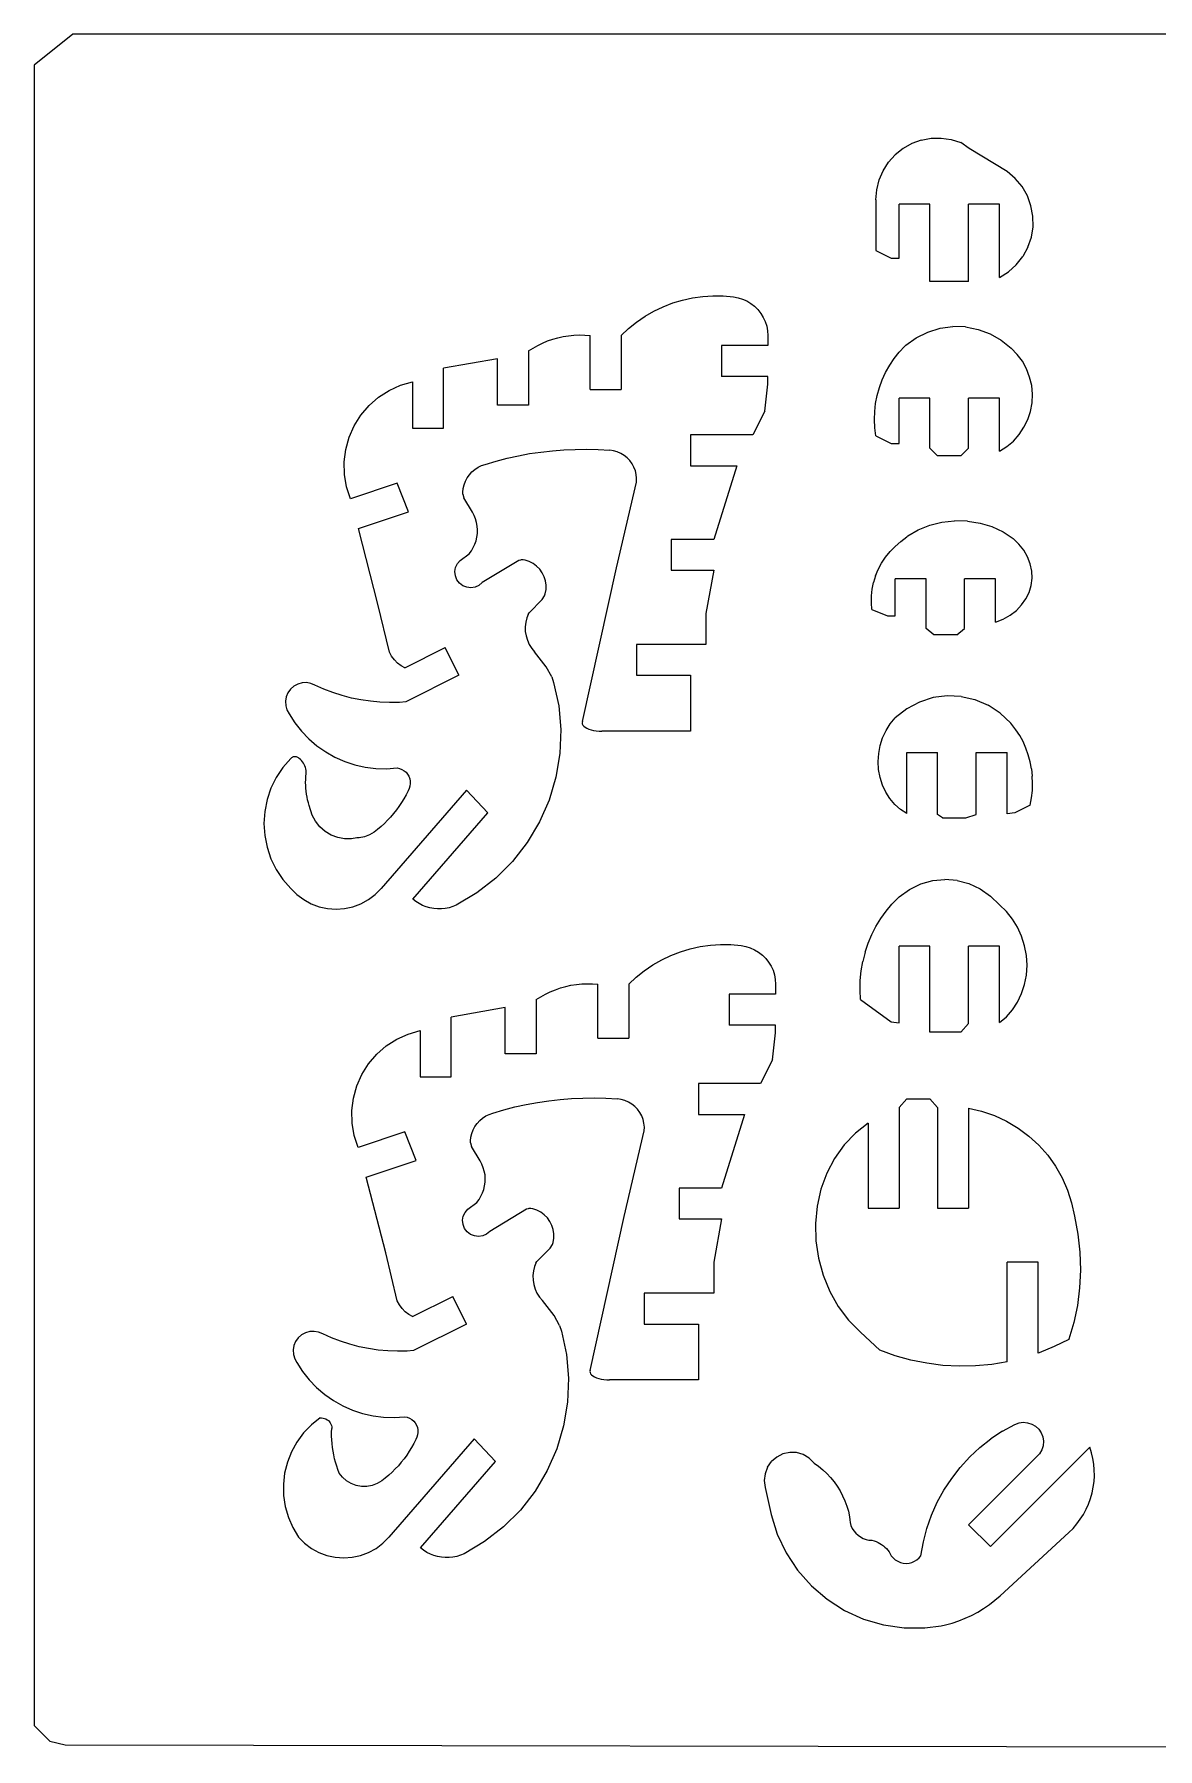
# Model space of a CAD drawing. Extents: x -304 to 304, y -467 to 467.
# Drawn here: x 13.1 to 158.6, y 5.9 to 227.9 of the extents above; entities that cross this region are included whole.
import ezdxf

# ---------------------------------------------------------------- set-up
doc = ezdxf.new("R2010")
doc.units = 0
doc.header["$MEASUREMENT"] = 0
doc.layers.get('0').update_dxf_attribs({"linetype": 'CONTINUOUS'})

msp = doc.modelspace()

# ---------------------------------------------------------------- linework, layer by layer
for p, q in [((18.12, 227.87), (13.12, 223.87)), ((300.12, 227.87), (18.12, 227.87)), ((13.12, 223.87), (13.12, 8.87)), ((126.79, 213.73), (125.65, 213.09)), ((128.01, 214.17), (126.79, 213.73)), ((128.01, 214.17), (129.29, 214.41)), ((129.29, 214.41), (130.59, 214.44)), ((130.59, 214.44), (131.88, 214.26)), ((131.88, 214.26), (133.12, 213.87)), ((134.22, 213.07), (133.12, 213.87)), ((123.06, 210.21), (123.76, 211.31)), ((123.76, 211.31), (124.64, 212.27)), ((125.65, 213.09), (124.64, 212.27)), ((139.12, 210.09), (134.22, 213.07)), ((122.23, 207.75), (122.55, 209.02)), ((122.55, 209.02), (123.06, 210.21)), ((123.01, 210.08), (122.92, 209.97)), ((140.17, 209.2), (139.12, 210.09)), ((141.05, 208.15), (140.17, 209.2)), ((122.12, 206.45), (122.23, 207.75)), ((141.74, 206.96), (141.05, 208.15)), ((142.21, 205.67), (141.74, 206.96)), ((122.12, 206.45), (122.12, 199.87)), ((129.12, 205.87), (125.12, 205.87)), ((125.12, 198.87), (125.12, 205.87)), ((129.12, 195.87), (129.12, 205.87)), ((134.12, 195.87), (134.12, 205.87)), ((138.12, 205.87), (134.12, 205.87)), ((138.12, 196.38), (138.12, 205.87)), ((142.46, 204.32), (142.21, 205.67)), ((142.48, 202.95), (142.46, 204.32)), ((142.26, 201.6), (142.48, 202.95)), ((122.12, 199.87), (124.12, 198.87)), ((141.82, 200.3), (141.16, 199.09)), ((141.82, 200.3), (142.26, 201.6)), ((124.12, 198.87), (125.12, 198.87)), ((139.29, 197.1), (140.31, 198.02)), ((140.31, 198.02), (141.16, 199.09)), ((134.12, 195.87), (129.12, 195.87)), ((138.12, 196.38), (139.29, 197.1)), ((95.81, 193.08), (97.08, 193.46)), ((97.08, 193.46), (98.38, 193.75)), ((98.38, 193.75), (99.7, 193.93)), ((99.7, 193.93), (101.02, 194.01)), ((101.02, 194.01), (102.35, 194)), ((102.35, 194), (103.67, 193.87)), ((103.67, 193.87), (104.27, 193.77)), ((104.27, 193.77), (104.86, 193.59)), ((104.86, 193.59), (105.41, 193.34)), ((105.41, 193.34), (105.94, 193.03)), ((91.13, 190.61), (92.23, 191.36)), ((92.23, 191.36), (93.38, 192.03)), ((93.38, 192.03), (94.57, 192.6)), ((94.57, 192.6), (95.81, 193.08)), ((105.94, 193.03), (106.42, 192.65)), ((106.42, 192.65), (106.85, 192.22)), ((106.85, 192.22), (107.23, 191.74)), ((107.23, 191.74), (107.54, 191.22)), ((107.54, 191.22), (107.8, 190.67)), ((80.95, 188.58), (81.63, 188.73)), ((81.63, 188.73), (82.33, 188.84)), ((82.33, 188.84), (83.02, 188.91)), ((83.02, 188.91), (83.72, 188.94)), ((83.72, 188.94), (84.43, 188.93)), ((84.43, 188.93), (85.13, 188.87)), ((85.13, 181.87), (85.13, 188.87)), ((89.13, 188.87), (90.09, 189.78)), ((89.13, 188.87), (89.13, 181.87)), ((90.09, 189.78), (91.13, 190.61)), ((107.8, 190.67), (107.98, 190.08)), ((107.98, 190.08), (108.09, 189.48)), ((108.09, 189.48), (108.12, 188.87)), ((108.12, 188.87), (108.12, 187.56)), ((127.36, 188.57), (128.84, 189.31)), ((128.84, 189.31), (130.43, 189.8)), ((130.43, 189.8), (132.07, 190.02)), ((133.73, 189.98), (132.07, 190.02)), ((133.73, 189.98), (135.36, 189.66)), ((135.36, 189.66), (136.91, 189.09)), ((136.91, 189.09), (138.35, 188.27)), ((77.13, 186.87), (77.72, 187.25)), ((77.13, 186.87), (77.13, 179.87)), ((77.72, 187.25), (78.33, 187.59)), ((78.33, 187.59), (78.96, 187.9)), ((78.96, 187.9), (79.61, 188.16)), ((79.61, 188.16), (80.27, 188.39)), ((80.27, 188.39), (80.95, 188.58)), ((108.12, 187.56), (102.12, 187.56)), ((102.12, 187.56), (102.12, 183.56)), ((124.5, 185.88), (125.16, 186.71)), ((125.16, 186.71), (125.88, 187.48)), ((125.88, 187.48), (126.01, 187.6)), ((126.01, 187.6), (127.36, 188.57)), ((138.35, 188.27), (139.64, 187.23)), ((140.43, 186.43), (139.64, 187.23)), ((73.12, 185.87), (66.12, 184.62)), ((66.12, 176.87), (66.12, 184.62)), ((73.12, 179.87), (73.12, 185.87)), ((123.39, 184.09), (123.91, 185.01)), ((123.91, 185.01), (124.5, 185.88)), ((141.1, 185.53), (140.43, 186.43)), ((141.64, 184.54), (141.1, 185.53)), ((142.04, 183.49), (141.64, 184.54)), ((59.08, 181.75), (60.56, 182.42)), ((60.56, 182.42), (62.12, 182.87)), ((62.12, 182.87), (62.12, 176.87)), ((108.12, 183.56), (102.12, 183.56)), ((107.72, 179.07), (108.12, 182.56)), ((108.12, 182.56), (108.12, 183.56)), ((122.29, 181.12), (122.58, 182.14)), ((122.58, 182.14), (122.94, 183.13)), ((122.94, 183.13), (123.39, 184.09)), ((142.3, 182.4), (142.04, 183.49)), ((142.4, 181.28), (142.3, 182.4)), ((56.49, 179.8), (57.71, 180.87)), ((57.71, 180.87), (59.08, 181.75)), ((77.13, 179.87), (73.12, 179.87)), ((85.13, 181.87), (89.13, 181.87)), ((121.97, 179.03), (122.09, 180.08)), ((122.09, 180.08), (122.29, 181.12)), ((129.12, 180.76), (125.12, 180.76)), ((125.12, 174.87), (125.12, 180.76)), ((129.12, 174.3), (129.12, 180.76)), ((138.12, 180.76), (134.12, 180.76)), ((134.12, 174.3), (134.12, 180.76)), ((138.12, 173.88), (138.12, 180.76)), ((142.15, 179.05), (142.35, 180.16)), ((142.35, 180.16), (142.4, 181.28)), ((54.56, 177.19), (55.43, 178.56)), ((55.43, 178.56), (56.49, 179.8)), ((107.72, 179.07), (106.19, 176.01)), ((121.94, 177.98), (121.97, 179.03)), ((121.99, 176.92), (121.94, 177.98)), ((141.3, 176.98), (141.8, 177.99)), ((141.8, 177.99), (142.15, 179.05)), ((53.47, 174.13), (53.9, 175.7)), ((53.9, 175.7), (54.56, 177.19)), ((62.12, 176.87), (66.12, 176.87)), ((98.13, 176.01), (98.13, 172.01)), ((106.19, 176.01), (98.13, 176.01)), ((122.12, 175.87), (121.99, 176.92)), ((122.12, 175.87), (124.12, 174.87)), ((139.93, 175.21), (140.68, 176.04)), ((140.68, 176.04), (141.3, 176.98)), ((53.26, 172.52), (53.47, 174.13)), ((74.37, 172.97), (75.82, 173.3)), ((75.82, 173.3), (77.28, 173.57)), ((77.28, 173.57), (78.75, 173.78)), ((78.75, 173.78), (80.23, 173.95)), ((80.23, 173.95), (81.71, 174.07)), ((81.71, 174.07), (83.19, 174.13)), ((83.19, 174.13), (84.68, 174.15)), ((84.68, 174.15), (86.16, 174.11)), ((86.16, 174.11), (87.65, 174.02)), ((88.14, 173.94), (87.65, 174.02)), ((88.62, 173.81), (88.14, 173.94)), ((89.08, 173.61), (88.62, 173.81)), ((89.51, 173.35), (89.08, 173.61)), ((89.91, 173.04), (89.51, 173.35)), ((124.12, 174.87), (125.12, 174.87)), ((130.12, 173.3), (129.12, 174.3)), ((133.12, 173.3), (130.12, 173.3)), ((133.12, 173.3), (134.12, 174.3)), ((138.12, 173.88), (139.07, 174.48)), ((139.07, 174.48), (139.93, 175.21)), ((53.29, 170.89), (53.26, 172.52)), ((69.48, 170.85), (69.81, 171.21)), ((69.81, 171.21), (70.18, 171.53)), ((70.18, 171.53), (70.6, 171.81)), ((70.6, 171.81), (71.04, 172.02)), ((71.04, 172.02), (71.5, 172.18)), ((71.5, 172.18), (72.93, 172.6)), ((72.93, 172.6), (74.37, 172.97)), ((89.91, 173.04), (90.25, 172.68)), ((90.55, 172.27), (90.25, 172.68)), ((90.79, 171.83), (90.55, 172.27)), ((90.97, 171.36), (90.79, 171.83)), ((91.09, 170.88), (90.97, 171.36)), ((98.13, 172.01), (104.12, 172.01)), ((104.12, 172.01), (101.12, 162.47)), ((53.56, 169.28), (53.29, 170.89)), ((54.06, 167.74), (53.56, 169.28)), ((60.12, 169.76), (54.06, 167.74)), ((61.6, 166.03), (60.12, 169.76)), ((68.63, 168.57), (68.68, 169.06)), ((68.68, 169.06), (68.8, 169.54)), ((68.8, 169.54), (68.97, 170.01)), ((68.97, 170.01), (69.2, 170.44)), ((69.2, 170.44), (69.48, 170.85)), ((88.51, 158.8), (91.13, 169.87)), ((91.14, 170.38), (91.09, 170.88)), ((91.13, 169.87), (91.14, 170.38)), ((68.64, 168.33), (68.63, 168.57)), ((68.64, 168.33), (68.77, 167.87)), ((69.88, 165.98), (68.77, 167.87)), ((55.12, 163.87), (61.6, 166.03)), ((70.11, 165.56), (69.88, 165.98)), ((70.28, 165.11), (70.11, 165.56)), ((70.41, 164.65), (70.28, 165.11)), ((70.5, 164.18), (70.41, 164.65)), ((127.61, 163.7), (129.09, 164.3)), ((129.09, 164.3), (130.68, 164.69)), ((130.68, 164.69), (132.32, 164.88)), ((133.98, 164.84), (132.32, 164.88)), ((133.98, 164.84), (135.61, 164.58)), ((135.61, 164.58), (137.16, 164.12)), ((57.64, 154.08), (55.12, 163.87)), ((70.18, 161.84), (70.34, 162.29)), ((70.34, 162.29), (70.45, 162.75)), ((70.45, 162.75), (70.52, 163.23)), ((70.53, 163.71), (70.5, 164.18)), ((70.52, 163.23), (70.53, 163.71)), ((95.63, 162.47), (95.63, 158.47)), ((101.12, 162.47), (95.63, 162.47)), ((124.62, 161.57), (125.35, 162.21)), ((125.35, 162.21), (126.13, 162.81)), ((126.13, 162.81), (126.26, 162.91)), ((126.26, 162.91), (127.61, 163.7)), ((137.16, 164.12), (138.6, 163.45)), ((138.6, 163.45), (139.89, 162.6)), ((140.64, 161.86), (139.89, 162.6)), ((68.29, 159.75), (69.45, 160.62)), ((69.45, 160.62), (69.73, 161)), ((69.73, 161), (69.98, 161.41)), ((69.98, 161.41), (70.18, 161.84)), ((122.87, 159.38), (123.38, 160.15)), ((123.38, 160.15), (123.97, 160.88)), ((123.97, 160.88), (124.62, 161.57)), ((141.27, 161.06), (140.64, 161.86)), ((141.76, 160.19), (141.27, 161.06)), ((142.11, 159.29), (141.76, 160.19)), ((67.6, 158.3), (67.69, 158.84)), ((67.66, 157.75), (67.6, 158.3)), ((67.85, 157.24), (67.66, 157.75)), ((67.69, 158.84), (67.93, 159.33)), ((67.93, 159.33), (68.29, 159.75)), ((75.88, 159.73), (71.12, 156.87)), ((76.08, 159.8), (75.88, 159.73)), ((76.18, 159.82), (76.08, 159.8)), ((76.45, 159.82), (76.18, 159.82)), ((76.68, 159.79), (76.45, 159.82)), ((77.22, 159.61), (76.68, 159.79)), ((77.73, 159.35), (77.22, 159.61)), ((78.18, 159.01), (77.73, 159.35)), ((78.58, 158.61), (78.18, 159.01)), ((78.91, 158.15), (78.58, 158.61)), ((79.16, 157.64), (78.91, 158.15)), ((79.33, 157.1), (79.16, 157.64)), ((84.13, 138.87), (88.51, 158.8)), ((95.63, 158.47), (101.12, 158.47)), ((101.12, 158.47), (100.12, 152.87)), ((122.09, 157.74), (121.82, 156.89)), ((122.09, 157.74), (122.44, 158.57)), ((122.44, 158.57), (122.87, 159.38)), ((142.31, 158.36), (142.11, 159.29)), ((142.35, 157.43), (142.31, 158.36)), ((68.18, 156.8), (67.85, 157.24)), ((68.62, 156.47), (68.18, 156.8)), ((69.13, 156.27), (68.62, 156.47)), ((69.67, 156.21), (69.13, 156.27)), ((70.21, 156.29), (69.67, 156.21)), ((70.71, 156.52), (70.21, 156.29)), ((71.12, 156.87), (70.71, 156.52)), ((79.22, 155.15), (79.31, 155.41)), ((79.31, 155.41), (79.41, 155.97)), ((79.41, 156.54), (79.33, 157.1)), ((79.41, 155.97), (79.41, 156.54)), ((121.55, 155.14), (121.64, 156.02)), ((121.64, 156.02), (121.82, 156.89)), ((128.62, 157.38), (124.62, 157.38)), ((124.62, 152.56), (124.62, 157.38)), ((128.62, 150.93), (128.62, 157.38)), ((137.62, 157.38), (133.62, 157.38)), ((133.62, 150.93), (133.62, 157.38)), ((137.62, 151.74), (137.62, 157.38)), ((141.56, 154.77), (141.97, 155.61)), ((141.97, 155.61), (142.24, 156.5)), ((142.24, 156.5), (142.35, 157.43)), ((59.12, 147.87), (57.64, 154.08)), ((77.23, 152.98), (78.92, 154.67)), ((78.92, 154.67), (79.22, 155.15)), ((121.54, 154.25), (121.55, 155.14)), ((121.62, 153.37), (121.54, 154.25)), ((121.62, 153.37), (123.62, 152.56)), ((139.52, 152.66), (140.32, 153.28)), ((140.32, 153.28), (141, 153.99)), ((141, 153.99), (141.56, 154.77)), ((76.77, 151.74), (76.7, 151.15)), ((76.7, 151.15), (76.72, 150.56)), ((76.91, 152.32), (76.77, 151.74)), ((77.07, 152.73), (76.91, 152.32)), ((77.07, 152.73), (77.23, 152.98)), ((100.12, 152.87), (100.12, 148.87)), ((123.62, 152.56), (124.62, 152.56)), ((137.62, 151.74), (138.61, 152.15)), ((138.61, 152.15), (139.52, 152.66)), ((76.72, 150.56), (76.81, 149.97)), ((76.81, 149.97), (76.99, 149.4)), ((76.99, 149.4), (77.23, 148.86)), ((77.23, 148.86), (77.55, 148.36)), ((91.13, 148.87), (91.13, 144.87)), ((100.12, 148.87), (91.13, 148.87)), ((129.62, 150.12), (128.62, 150.93)), ((132.62, 150.12), (129.62, 150.12)), ((132.62, 150.12), (133.62, 150.93)), ((59.41, 147.36), (59.12, 147.87)), ((59.76, 146.89), (59.41, 147.36)), ((60.17, 146.46), (59.76, 146.89)), ((61.1, 145.83), (66.34, 148.45)), ((68.12, 144.87), (66.34, 148.45)), ((77.55, 148.36), (77.93, 147.9)), ((79.44, 145.96), (77.93, 147.9)), ((60.64, 146.1), (60.17, 146.46)), ((61.1, 145.83), (60.64, 146.1)), ((68.12, 144.87), (61.25, 141.44)), ((80.14, 144.68), (79.44, 145.96)), ((80.14, 144.68), (80.39, 143.95)), ((91.13, 144.87), (98.13, 144.87)), ((98.13, 144.87), (98.13, 137.64)), ((45.97, 142.61), (45.75, 142.08)), ((46.31, 143.08), (45.97, 142.61)), ((46.74, 143.46), (46.31, 143.08)), ((47.25, 143.74), (46.74, 143.46)), ((47.8, 143.9), (47.25, 143.74)), ((48.38, 143.92), (47.8, 143.9)), ((48.94, 143.82), (48.38, 143.92)), ((49.48, 143.6), (48.94, 143.82)), ((50.62, 143.08), (49.48, 143.6)), ((51.79, 142.63), (50.62, 143.08)), ((52.98, 142.24), (51.79, 142.63)), ((54.19, 141.93), (52.98, 142.24)), ((80.39, 143.95), (81.04, 140.92)), ((131.36, 142.23), (129.55, 141.98)), ((133.18, 142.14), (131.36, 142.23)), ((133.18, 142.14), (134.96, 141.73)), ((45.75, 142.08), (45.65, 141.51)), ((45.65, 141.51), (45.69, 140.93)), ((45.69, 140.93), (45.85, 140.38)), ((45.85, 140.38), (46.12, 139.87)), ((46.12, 139.87), (46.87, 138.71)), ((55.42, 141.68), (54.19, 141.93)), ((56.65, 141.5), (55.42, 141.68)), ((57.9, 141.38), (56.65, 141.5)), ((59.15, 141.34), (57.9, 141.38)), ((60.41, 141.37), (59.15, 141.34)), ((61.25, 141.44), (60.41, 141.37)), ((81.04, 140.92), (81.31, 137.84)), ((126.14, 140.54), (124.62, 139.38)), ((127.79, 141.41), (126.14, 140.54)), ((129.55, 141.98), (127.79, 141.41)), ((134.96, 141.73), (136.65, 141.01)), ((138.21, 139.98), (136.65, 141.01)), ((139.59, 138.69), (138.21, 139.98)), ((46.87, 138.71), (47.73, 137.63)), ((81.31, 137.84), (81.19, 134.75)), ((84.13, 138.87), (84.09, 138.72)), ((84.09, 138.72), (84.1, 138.57)), ((84.1, 138.57), (84.17, 138.42)), ((84.17, 138.42), (84.29, 138.28)), ((84.29, 138.28), (84.47, 138.14)), ((84.47, 138.14), (84.68, 138.02)), ((84.68, 138.02), (84.94, 137.91)), ((84.94, 137.91), (85.24, 137.82)), ((85.24, 137.82), (85.56, 137.74)), ((85.56, 137.74), (85.91, 137.69)), ((85.91, 137.69), (86.27, 137.65)), ((86.27, 137.65), (86.64, 137.64)), ((98.13, 137.64), (86.64, 137.64)), ((123, 136.79), (123.44, 137.73)), ((123.44, 137.73), (123.98, 138.6)), ((123.98, 138.6), (124.62, 139.38)), ((139.72, 138.52), (139.59, 138.69)), ((140.26, 137.82), (139.72, 138.52)), ((140.75, 137.07), (140.26, 137.82)), ((47.73, 137.63), (48.69, 136.64)), ((48.69, 136.64), (49.74, 135.74)), ((49.74, 135.74), (50.87, 134.95)), ((122.49, 134.76), (122.68, 135.79)), ((122.68, 135.79), (123, 136.79)), ((141.18, 136.28), (140.75, 137.07)), ((141.55, 135.45), (141.18, 136.28)), ((141.86, 134.58), (141.55, 135.45)), ((46.36, 134.11), (45.33, 132.94)), ((46.36, 134.11), (46.42, 134.17)), ((46.42, 134.17), (46.48, 134.23)), ((46.48, 134.23), (46.55, 134.28)), ((46.55, 134.28), (46.63, 134.32)), ((46.63, 134.32), (46.71, 134.34)), ((46.71, 134.34), (46.8, 134.36)), ((46.8, 134.36), (46.88, 134.37)), ((46.88, 134.37), (46.97, 134.36)), ((46.97, 134.36), (47.05, 134.34)), ((47.05, 134.34), (47.13, 134.32)), ((47.13, 134.32), (47.21, 134.28)), ((47.21, 134.28), (47.28, 134.23)), ((47.45, 134.11), (47.28, 134.23)), ((47.6, 133.97), (47.45, 134.11)), ((47.74, 133.83), (47.6, 133.97)), ((47.87, 133.67), (47.74, 133.83)), ((47.98, 133.5), (47.87, 133.67)), ((48.08, 133.32), (47.98, 133.5)), ((48.16, 133.14), (48.08, 133.32)), ((50.87, 134.95), (52.07, 134.27)), ((52.07, 134.27), (53.34, 133.71)), ((53.34, 133.71), (54.65, 133.28)), ((54.65, 133.28), (56, 132.98)), ((81.19, 134.75), (80.68, 131.69)), ((122.42, 133.72), (122.49, 134.76)), ((122.48, 132.67), (122.42, 133.72)), ((126.12, 134.87), (130.12, 134.87)), ((126.12, 126.97), (126.12, 134.87)), ((130.12, 126.86), (130.12, 134.87)), ((135.12, 134.87), (139.12, 134.87)), ((135.12, 126.86), (135.12, 134.87)), ((139.12, 126.94), (139.12, 134.87)), ((142.1, 133.68), (141.86, 134.58)), ((142.28, 132.77), (142.1, 133.68)), ((44.47, 131.64), (43.78, 130.24)), ((45.33, 132.94), (44.47, 131.64)), ((48.23, 132.94), (48.16, 133.14)), ((48.28, 132.75), (48.23, 132.94)), ((48.27, 131), (48.28, 131.38)), ((48.28, 130.62), (48.27, 131)), ((48.32, 132.55), (48.28, 132.75)), ((48.28, 131.38), (48.3, 131.76)), ((48.3, 131.76), (48.33, 132.14)), ((48.33, 132.35), (48.32, 132.55)), ((48.33, 132.14), (48.33, 132.35)), ((56, 132.98), (57.37, 132.81)), ((57.37, 132.81), (58.75, 132.78)), ((58.75, 132.78), (60.12, 132.87)), ((60.12, 132.87), (60.44, 132.81)), ((60.44, 132.81), (60.74, 132.69)), ((60.74, 132.69), (61.02, 132.52)), ((61.02, 132.52), (61.27, 132.31)), ((61.27, 132.31), (61.47, 132.07)), ((61.47, 132.07), (61.64, 131.79)), ((61.64, 131.79), (61.75, 131.48)), ((61.75, 131.48), (61.81, 131.16)), ((61.81, 131.16), (61.82, 130.84)), ((80.68, 131.69), (79.81, 128.72)), ((122.67, 131.65), (122.48, 132.67)), ((122.98, 130.66), (122.67, 131.65)), ((142.28, 132.77), (142.38, 131.83)), ((142.42, 130.89), (142.38, 131.83)), ((43.28, 128.77), (42.97, 127.24)), ((43.78, 130.24), (43.28, 128.77)), ((48.3, 130.24), (48.28, 130.62)), ((48.34, 129.86), (48.3, 130.24)), ((48.39, 129.48), (48.34, 129.86)), ((48.45, 129.11), (48.39, 129.48)), ((48.53, 128.74), (48.45, 129.11)), ((69.11, 130.01), (58.06, 117.26)), ((60.99, 128.89), (60.68, 128.39)), ((61.27, 129.4), (60.99, 128.89)), ((61.53, 129.93), (61.27, 129.4)), ((61.67, 130.21), (61.53, 129.93)), ((61.77, 130.52), (61.67, 130.21)), ((61.82, 130.84), (61.77, 130.52)), ((71.87, 127.08), (69.11, 130.01)), ((123.41, 129.74), (122.98, 130.66)), ((123.95, 128.9), (123.41, 129.74)), ((124.59, 128.14), (123.95, 128.9)), ((142.12, 128.06), (142.29, 129)), ((142.29, 129), (142.39, 129.94)), ((142.39, 129.94), (142.42, 130.89)), ((42.97, 127.24), (42.87, 125.68)), ((48.62, 128.37), (48.53, 128.74)), ((48.72, 128), (48.62, 128.37)), ((49.12, 126.77), (48.72, 128)), ((49.55, 125.97), (49.12, 126.77)), ((59.66, 126.97), (59.28, 126.52)), ((60.02, 127.43), (59.66, 126.97)), ((60.36, 127.9), (60.02, 127.43)), ((60.68, 128.39), (60.36, 127.9)), ((62.15, 115.87), (71.87, 127.08)), ((79.81, 128.72), (78.56, 125.89)), ((125.32, 127.5), (124.59, 128.14)), ((126.12, 126.97), (125.32, 127.5)), ((130.77, 126.4), (130.12, 126.86)), ((133.77, 126.4), (135.12, 126.86)), ((140.12, 127.08), (139.12, 126.94)), ((142.12, 128.06), (140.12, 127.08)), ((42.87, 125.68), (42.97, 124.13)), ((50.11, 125.26), (49.55, 125.97)), ((50.8, 124.66), (50.11, 125.26)), ((51.58, 124.19), (50.8, 124.66)), ((57.13, 124.56), (56.53, 124.2)), ((57.59, 124.91), (57.13, 124.56)), ((58.04, 125.29), (57.59, 124.91)), ((58.47, 125.68), (58.04, 125.29)), ((58.88, 126.1), (58.47, 125.68)), ((59.28, 126.52), (58.88, 126.1)), ((78.56, 125.89), (76.98, 123.23)), ((130.77, 126.4), (133.77, 126.4)), ((42.97, 124.13), (43.28, 122.6)), ((43.28, 122.6), (43.78, 121.12)), ((52.43, 123.87), (51.58, 124.19)), ((53.32, 123.71), (52.43, 123.87)), ((54.23, 123.71), (53.32, 123.71)), ((54.9, 123.83), (54.23, 123.71)), ((55.2, 123.83), (54.9, 123.83)), ((55.88, 123.96), (55.2, 123.83)), ((56.53, 124.2), (55.88, 123.96)), ((76.98, 123.23), (75.08, 120.78)), ((43.78, 121.12), (44.47, 119.73)), ((75.08, 120.78), (72.89, 118.6)), ((44.47, 119.73), (45.33, 118.43)), ((45.33, 118.43), (46.36, 117.26)), ((72.89, 118.6), (70.45, 116.7)), ((126.49, 117.13), (127.95, 117.85)), ((127.95, 117.85), (129.48, 118.29)), ((129.48, 118.29), (131.06, 118.45)), ((132.64, 118.32), (131.06, 118.45)), ((132.64, 118.32), (134.17, 117.91)), ((134.17, 117.91), (135.62, 117.23)), ((46.36, 117.26), (47.14, 116.48)), ((47.14, 116.48), (48.02, 115.82)), ((48.02, 115.82), (48.99, 115.29)), ((55.42, 115.29), (56.39, 115.82)), ((56.39, 115.82), (57.28, 116.48)), ((57.28, 116.48), (58.06, 117.26)), ((62.55, 115.57), (62.15, 115.87)), ((62.97, 115.3), (62.55, 115.57)), ((70.45, 116.7), (67.78, 115.12)), ((124.21, 115.23), (125.03, 116.04)), ((125.03, 116.04), (125.16, 116.17)), ((125.16, 116.17), (126.49, 117.13)), ((135.62, 117.23), (136.95, 116.29)), ((136.95, 116.29), (138.12, 115.13)), ((48.99, 115.29), (50.03, 114.9)), ((50.03, 114.9), (51.11, 114.67)), ((51.11, 114.67), (52.21, 114.59)), ((52.21, 114.59), (53.31, 114.67)), ((53.31, 114.67), (54.39, 114.9)), ((54.39, 114.9), (55.42, 115.29)), ((63.42, 115.08), (62.97, 115.3)), ((63.88, 114.9), (63.42, 115.08)), ((64.36, 114.76), (63.88, 114.9)), ((64.86, 114.67), (64.36, 114.76)), ((65.35, 114.63), (64.86, 114.67)), ((65.85, 114.63), (65.35, 114.63)), ((66.35, 114.68), (65.85, 114.63)), ((66.84, 114.78), (66.35, 114.68)), ((67.32, 114.93), (66.84, 114.78)), ((67.78, 115.12), (67.32, 114.93)), ((122.13, 112.36), (122.75, 113.38)), ((122.75, 113.38), (123.45, 114.34)), ((123.45, 114.34), (124.21, 115.23)), ((139.02, 114.28), (138.12, 115.13)), ((139.8, 113.31), (139.02, 114.28)), ((140.47, 112.24), (139.8, 113.31)), ((121.12, 110.17), (121.58, 111.29)), ((121.58, 111.29), (122.13, 112.36)), ((141, 111.08), (140.47, 112.24)), ((141.38, 109.86), (141, 111.08)), ((95.57, 108.6), (96.81, 109.08)), ((96.81, 109.08), (98.08, 109.46)), ((98.08, 109.46), (99.38, 109.75)), ((99.38, 109.75), (100.7, 109.93)), ((100.7, 109.93), (102.02, 110.01)), ((102.02, 110.01), (103.35, 110)), ((103.35, 110), (104.67, 109.87)), ((104.67, 109.87), (105.27, 109.77)), ((105.27, 109.77), (105.86, 109.59)), ((105.86, 109.59), (106.41, 109.34)), ((106.41, 109.34), (106.94, 109.03)), ((106.94, 109.03), (107.42, 108.65)), ((120.73, 109.01), (120.43, 107.82)), ((120.73, 109.01), (121.12, 110.17)), ((129.12, 109.81), (125.12, 109.81)), ((125.12, 99.87), (125.12, 109.81)), ((129.12, 98.68), (129.12, 109.81)), ((134.12, 99.79), (134.12, 109.81)), ((138.12, 109.81), (134.12, 109.81)), ((138.12, 99.9), (138.12, 109.81)), ((141.62, 108.6), (141.38, 109.86)), ((91.09, 105.78), (92.13, 106.61)), ((92.13, 106.61), (93.23, 107.36)), ((93.23, 107.36), (94.38, 108.03)), ((94.38, 108.03), (95.57, 108.6)), ((107.42, 108.65), (107.85, 108.22)), ((107.85, 108.22), (108.23, 107.74)), ((108.23, 107.74), (108.54, 107.22)), ((108.54, 107.22), (108.8, 106.67)), ((108.8, 106.67), (108.98, 106.08)), ((120.1, 105.36), (120.22, 106.6)), ((120.22, 106.6), (120.43, 107.82)), ((141.7, 107.33), (141.62, 108.6)), ((141.62, 106.06), (141.7, 107.33)), ((80.61, 104.16), (81.27, 104.39)), ((81.27, 104.39), (81.95, 104.58)), ((81.95, 104.58), (82.63, 104.73)), ((82.63, 104.73), (83.33, 104.84)), ((83.33, 104.84), (84.02, 104.91)), ((84.02, 104.91), (84.72, 104.94)), ((84.72, 104.94), (85.43, 104.93)), ((85.43, 104.93), (86.13, 104.87)), ((86.13, 97.87), (86.13, 104.87)), ((90.13, 104.87), (91.09, 105.78)), ((90.13, 104.87), (90.13, 97.87)), ((108.98, 106.08), (109.09, 105.48)), ((109.09, 105.48), (109.12, 104.87)), ((109.12, 104.87), (109.12, 103.56)), ((120.07, 104.12), (120.1, 105.36)), ((141, 103.65), (141.38, 104.83)), ((141.38, 104.83), (141.62, 106.06)), ((78.13, 102.87), (78.72, 103.25)), ((78.13, 102.87), (78.13, 95.87)), ((78.72, 103.25), (79.33, 103.59)), ((79.33, 103.59), (79.96, 103.9)), ((79.96, 103.9), (80.61, 104.16)), ((103.12, 103.56), (103.12, 99.56)), ((109.12, 103.56), (103.12, 103.56)), ((120.12, 102.87), (120.07, 104.12)), ((120.12, 102.87), (124.12, 100.01)), ((139.8, 101.54), (140.47, 102.55)), ((140.47, 102.55), (141, 103.65)), ((74.12, 101.87), (67.12, 100.62)), ((67.12, 92.87), (67.12, 100.62)), ((74.12, 95.87), (74.12, 101.87)), ((124.12, 100.01), (125.12, 99.87)), ((138.12, 99.9), (139.02, 100.66)), ((139.02, 100.66), (139.8, 101.54)), ((58.71, 96.87), (60.08, 97.75)), ((60.08, 97.75), (61.56, 98.42)), ((61.56, 98.42), (63.12, 98.87)), ((63.12, 98.87), (63.12, 92.87)), ((86.13, 97.87), (90.13, 97.87)), ((109.12, 99.56), (103.12, 99.56)), ((108.72, 95.07), (109.12, 98.56)), ((109.12, 98.56), (109.12, 99.56)), ((133.12, 98.68), (129.12, 98.68)), ((133.12, 98.68), (134.12, 99.79)), ((56.43, 94.56), (57.49, 95.8)), ((57.49, 95.8), (58.71, 96.87)), ((78.13, 95.87), (74.12, 95.87)), ((55.56, 93.19), (56.43, 94.56)), ((108.72, 95.07), (107.19, 92.01)), ((54.47, 90.13), (54.9, 91.7)), ((54.9, 91.7), (55.56, 93.19)), ((63.12, 92.87), (67.12, 92.87)), ((99.13, 92.01), (99.13, 88.01)), ((107.19, 92.01), (99.13, 92.01)), ((54.26, 88.52), (54.47, 90.13)), ((73.93, 88.6), (75.37, 88.97)), ((75.37, 88.97), (76.82, 89.3)), ((76.82, 89.3), (78.28, 89.57)), ((78.28, 89.57), (79.75, 89.78)), ((79.75, 89.78), (81.23, 89.95)), ((81.23, 89.95), (82.71, 90.07)), ((82.71, 90.07), (84.19, 90.13)), ((84.19, 90.13), (85.68, 90.15)), ((85.68, 90.15), (87.16, 90.11)), ((87.16, 90.11), (88.65, 90.02)), ((89.14, 89.94), (88.65, 90.02)), ((89.62, 89.81), (89.14, 89.94)), ((90.08, 89.61), (89.62, 89.81)), ((90.51, 89.35), (90.08, 89.61)), ((90.91, 89.04), (90.51, 89.35)), ((90.91, 89.04), (91.25, 88.68)), ((126.12, 90.01), (125.12, 88.89)), ((125.12, 88.89), (125.12, 75.87)), ((126.12, 90.01), (129.12, 90.01)), ((129.12, 90.01), (130.12, 88.89)), ((130.12, 88.89), (130.12, 75.87)), ((134.12, 88.81), (134.12, 75.87)), ((134.12, 88.81), (135.82, 88.42)), ((54.29, 86.89), (54.26, 88.52)), ((54.56, 85.28), (54.29, 86.89)), ((70.2, 86.44), (70.48, 86.85)), ((70.48, 86.85), (70.81, 87.21)), ((70.81, 87.21), (71.18, 87.53)), ((71.18, 87.53), (71.6, 87.81)), ((71.6, 87.81), (72.04, 88.02)), ((72.04, 88.02), (72.5, 88.18)), ((72.5, 88.18), (73.93, 88.6)), ((91.55, 88.27), (91.25, 88.68)), ((91.79, 87.83), (91.55, 88.27)), ((91.97, 87.36), (91.79, 87.83)), ((92.09, 86.88), (91.97, 87.36)), ((92.14, 86.38), (92.09, 86.88)), ((99.13, 88.01), (105.12, 88.01)), ((105.12, 88.01), (102.12, 78.47)), ((121.13, 86.88), (119.49, 85.59)), ((121.13, 86.88), (121.13, 75.87)), ((135.82, 88.42), (137.47, 87.86)), ((137.47, 87.86), (139.05, 87.13)), ((139.05, 87.13), (140.55, 86.24)), ((55.06, 83.74), (54.56, 85.28)), ((61.12, 85.76), (55.06, 83.74)), ((62.6, 82.03), (61.12, 85.76)), ((69.63, 84.57), (69.68, 85.06)), ((69.64, 84.33), (69.63, 84.57)), ((69.68, 85.06), (69.8, 85.54)), ((69.8, 85.54), (69.97, 86.01)), ((69.97, 86.01), (70.2, 86.44)), ((89.51, 74.8), (92.13, 85.87)), ((92.13, 85.87), (92.14, 86.38)), ((119.49, 85.59), (118.03, 84.06)), ((140.55, 86.24), (141.94, 85.2)), ((141.94, 85.2), (143.22, 84.02)), ((69.64, 84.33), (69.77, 83.87)), ((70.88, 81.98), (69.77, 83.87)), ((116.78, 82.32), (115.77, 80.4)), ((118.03, 84.06), (116.78, 82.32)), ((143.22, 84.02), (144.38, 82.72)), ((144.38, 82.72), (145.39, 81.3)), ((56.12, 79.87), (62.6, 82.03)), ((71.11, 81.56), (70.88, 81.98)), ((71.28, 81.11), (71.11, 81.56)), ((71.41, 80.65), (71.28, 81.11)), ((71.5, 80.18), (71.41, 80.65)), ((71.53, 79.71), (71.5, 80.18)), ((115.77, 80.4), (115.01, 78.33)), ((145.39, 81.3), (146.25, 79.79)), ((58.64, 70.08), (56.12, 79.87)), ((70.98, 77.41), (71.18, 77.84)), ((71.18, 77.84), (71.34, 78.29)), ((71.34, 78.29), (71.45, 78.75)), ((71.45, 78.75), (71.52, 79.23)), ((71.52, 79.23), (71.53, 79.71)), ((102.12, 78.47), (96.63, 78.47)), ((96.63, 78.47), (96.63, 74.47)), ((115.01, 78.33), (114.51, 76.15)), ((146.25, 79.79), (146.95, 78.2)), ((146.95, 78.2), (147.48, 76.54)), ((68.93, 75.33), (69.29, 75.75)), ((69.29, 75.75), (70.45, 76.62)), ((70.45, 76.62), (70.73, 77)), ((70.73, 77), (70.98, 77.41)), ((76.88, 75.73), (72.12, 72.87)), ((77.08, 75.8), (76.88, 75.73)), ((77.18, 75.82), (77.08, 75.8)), ((77.45, 75.82), (77.18, 75.82)), ((77.68, 75.79), (77.45, 75.82)), ((78.22, 75.61), (77.68, 75.79)), ((78.73, 75.35), (78.22, 75.61)), ((114.51, 76.15), (114.29, 73.9)), ((121.13, 75.87), (125.12, 75.87)), ((130.12, 75.87), (134.12, 75.87)), ((147.48, 76.54), (147.84, 74.84)), ((68.6, 74.3), (68.69, 74.84)), ((68.66, 73.75), (68.6, 74.3)), ((68.85, 73.24), (68.66, 73.75)), ((68.69, 74.84), (68.93, 75.33)), ((79.18, 75.01), (78.73, 75.35)), ((79.58, 74.61), (79.18, 75.01)), ((79.91, 74.15), (79.58, 74.61)), ((80.16, 73.64), (79.91, 74.15)), ((80.33, 73.1), (80.16, 73.64)), ((85.13, 54.87), (89.51, 74.8)), ((96.63, 74.47), (102.12, 74.47)), ((102.12, 74.47), (101.12, 68.87)), ((114.29, 73.9), (114.34, 71.63)), ((147.84, 74.84), (148.27, 72.51)), ((69.18, 72.8), (68.85, 73.24)), ((69.62, 72.47), (69.18, 72.8)), ((70.13, 72.27), (69.62, 72.47)), ((70.67, 72.21), (70.13, 72.27)), ((71.21, 72.29), (70.67, 72.21)), ((71.71, 72.52), (71.21, 72.29)), ((72.12, 72.87), (71.71, 72.52)), ((79.92, 70.67), (80.22, 71.15)), ((80.22, 71.15), (80.31, 71.41)), ((80.31, 71.41), (80.41, 71.97)), ((80.41, 72.54), (80.33, 73.1)), ((80.41, 71.97), (80.41, 72.54)), ((114.34, 71.63), (114.68, 69.38)), ((148.27, 72.51), (148.53, 70.18)), ((60.12, 63.87), (58.64, 70.08)), ((78.07, 68.73), (78.23, 68.98)), ((78.23, 68.98), (79.92, 70.67)), ((101.12, 68.87), (101.12, 64.87)), ((114.68, 69.38), (115.28, 67.19)), ((139.12, 55.97), (139.12, 68.87)), ((143.12, 68.87), (139.12, 68.87)), ((143.12, 57.09), (143.12, 68.87)), ((148.53, 70.18), (148.61, 67.85)), ((77.77, 67.74), (77.7, 67.15)), ((77.7, 67.15), (77.72, 66.56)), ((77.91, 68.32), (77.77, 67.74)), ((78.07, 68.73), (77.91, 68.32)), ((115.28, 67.19), (116.15, 65.1)), ((148.61, 67.85), (148.51, 65.54)), ((62.1, 61.83), (67.34, 64.45)), ((69.12, 60.87), (67.34, 64.45)), ((77.72, 66.56), (77.81, 65.97)), ((77.81, 65.97), (77.99, 65.4)), ((77.99, 65.4), (78.23, 64.86)), ((78.23, 64.86), (78.55, 64.36)), ((101.12, 64.87), (92.13, 64.87)), ((92.13, 64.87), (92.13, 60.87)), ((116.15, 65.1), (117.26, 63.15)), ((148.51, 65.54), (148.22, 63.27)), ((60.41, 63.36), (60.12, 63.87)), ((60.76, 62.89), (60.41, 63.36)), ((61.17, 62.46), (60.76, 62.89)), ((61.64, 62.1), (61.17, 62.46)), ((78.55, 64.36), (78.93, 63.9)), ((80.44, 61.96), (78.93, 63.9)), ((117.26, 63.15), (118.59, 61.37)), ((148.22, 63.27), (147.76, 61.05)), ((62.1, 61.83), (61.64, 62.1)), ((69.12, 60.87), (62.25, 57.44)), ((81.14, 60.68), (80.44, 61.96)), ((81.14, 60.68), (81.39, 59.95)), ((81.39, 59.95), (82.04, 56.92)), ((92.13, 60.87), (99.13, 60.87)), ((99.13, 60.87), (99.13, 53.64)), ((118.59, 61.37), (120.13, 59.81)), ((147.76, 61.05), (147.12, 58.89)), ((46.75, 58.08), (46.65, 57.51)), ((46.97, 58.61), (46.75, 58.08)), ((47.31, 59.08), (46.97, 58.61)), ((47.74, 59.46), (47.31, 59.08)), ((48.25, 59.74), (47.74, 59.46)), ((48.8, 59.9), (48.25, 59.74)), ((49.38, 59.92), (48.8, 59.9)), ((49.94, 59.82), (49.38, 59.92)), ((50.48, 59.6), (49.94, 59.82)), ((51.62, 59.08), (50.48, 59.6)), ((52.79, 58.63), (51.62, 59.08)), ((53.98, 58.24), (52.79, 58.63)), ((55.19, 57.93), (53.98, 58.24)), ((56.42, 57.68), (55.19, 57.93)), ((122.63, 57.49), (120.13, 59.81)), ((145.23, 57.94), (143.28, 57.14)), ((147.1, 58.86), (145.23, 57.94)), ((147.12, 58.89), (147.1, 58.86)), ((147.12, 58.87), (147.1, 58.86)), ((46.65, 57.51), (46.69, 56.93)), ((46.69, 56.93), (46.85, 56.38)), ((46.85, 56.38), (47.12, 55.87)), ((47.12, 55.87), (47.87, 54.71)), ((57.65, 57.5), (56.42, 57.68)), ((58.9, 57.38), (57.65, 57.5)), ((60.15, 57.34), (58.9, 57.38)), ((61.41, 57.37), (60.15, 57.34)), ((62.25, 57.44), (61.41, 57.37)), ((82.04, 56.92), (82.31, 53.84)), ((124.61, 56.77), (122.63, 57.49)), ((126.65, 56.2), (124.61, 56.77)), ((128.71, 55.78), (126.65, 56.2)), ((130.81, 55.51), (128.71, 55.78)), ((132.92, 55.4), (130.81, 55.51)), ((137.13, 55.64), (135.03, 55.44)), ((139.12, 55.97), (137.13, 55.64)), ((143.28, 57.14), (143.12, 57.09)), ((47.87, 54.71), (48.73, 53.63)), ((48.73, 53.63), (49.69, 52.64)), ((82.31, 53.84), (82.19, 50.75)), ((85.13, 54.87), (85.09, 54.72)), ((85.09, 54.72), (85.1, 54.57)), ((85.1, 54.57), (85.17, 54.42)), ((85.17, 54.42), (85.29, 54.28)), ((85.29, 54.28), (85.47, 54.14)), ((85.47, 54.14), (85.68, 54.02)), ((85.68, 54.02), (85.94, 53.91)), ((85.94, 53.91), (86.24, 53.82)), ((86.24, 53.82), (86.56, 53.74)), ((86.56, 53.74), (86.91, 53.69)), ((86.91, 53.69), (87.27, 53.65)), ((87.27, 53.65), (87.64, 53.64)), ((99.13, 53.64), (87.64, 53.64)), ((135.03, 55.44), (132.92, 55.4)), ((49.69, 52.64), (50.74, 51.74)), ((50.74, 51.74), (51.87, 50.95)), ((51.87, 50.95), (53.07, 50.27)), ((53.07, 50.27), (54.34, 49.71)), ((54.34, 49.71), (55.65, 49.28)), ((55.65, 49.28), (57, 48.98)), ((57, 48.98), (58.37, 48.81)), ((59.75, 48.78), (61.12, 48.87)), ((61.12, 48.87), (61.44, 48.81)), ((82.19, 50.75), (81.68, 47.69)), ((48, 46.76), (47.14, 45.59)), ((49.01, 47.8), (48, 46.76)), ((50.14, 48.71), (49.01, 47.8)), ((50.14, 48.71), (50.34, 48.71)), ((50.34, 48.71), (50.53, 48.69)), ((50.53, 48.69), (50.72, 48.64)), ((50.72, 48.64), (50.9, 48.57)), ((50.9, 48.57), (51.06, 48.47)), ((51.06, 48.47), (51.21, 48.36)), ((51.21, 48.36), (51.34, 48.22)), ((51.34, 48.22), (51.45, 48.07)), ((51.45, 48.07), (51.54, 47.9)), ((51.54, 47.9), (51.61, 47.73)), ((51.61, 47.73), (51.65, 47.54)), ((51.64, 46.85), (51.66, 47.35)), ((51.64, 46.36), (51.64, 46.85)), ((51.65, 47.54), (51.66, 47.35)), ((58.37, 48.81), (59.75, 48.78)), ((61.44, 48.81), (61.74, 48.69)), ((61.74, 48.69), (62.02, 48.52)), ((62.02, 48.52), (62.27, 48.31)), ((62.27, 48.31), (62.47, 48.07)), ((62.47, 48.07), (62.64, 47.79)), ((62.64, 47.79), (62.75, 47.48)), ((62.75, 47.48), (62.81, 47.16)), ((62.82, 46.84), (62.77, 46.52)), ((62.81, 47.16), (62.82, 46.84)), ((81.68, 47.69), (80.81, 44.72)), ((138.54, 47), (137.03, 46)), ((138.54, 47), (140.12, 47.87)), ((140.12, 47.87), (140.66, 48.07)), ((140.66, 48.07), (141.22, 48.14)), ((141.22, 48.14), (141.78, 48.09)), ((141.78, 48.09), (142.32, 47.92)), ((142.32, 47.92), (142.81, 47.63)), ((142.81, 47.63), (143.22, 47.24)), ((143.22, 47.24), (143.54, 46.77)), ((143.54, 46.77), (143.74, 46.24)), ((47.14, 45.59), (46.43, 44.32)), ((51.66, 45.87), (51.64, 46.36)), ((51.7, 45.38), (51.66, 45.87)), ((51.75, 44.89), (51.7, 45.38)), ((51.83, 44.4), (51.75, 44.89)), ((70.11, 46.01), (59.06, 33.26)), ((61.99, 44.89), (61.68, 44.39)), ((62.27, 45.4), (61.99, 44.89)), ((62.53, 45.93), (62.27, 45.4)), ((62.67, 46.21), (62.53, 45.93)), ((62.77, 46.52), (62.67, 46.21)), ((72.87, 43.08), (70.11, 46.01)), ((80.81, 44.72), (79.56, 41.89)), ((134.27, 43.65), (135.6, 44.88)), ((135.6, 44.88), (137.03, 46)), ((149.83, 44.92), (136.95, 32.05)), ((143.61, 44.57), (143.33, 44.08)), ((143.78, 45.11), (143.61, 44.57)), ((143.74, 46.24), (143.82, 45.68)), ((143.82, 45.68), (143.78, 45.11)), ((150.05, 44.2), (149.83, 44.92)), ((45.9, 42.97), (45.55, 41.56)), ((46.43, 44.32), (45.9, 42.97)), ((51.92, 43.91), (51.83, 44.4)), ((52.02, 43.43), (51.92, 43.91)), ((52.15, 42.96), (52.02, 43.43)), ((52.29, 42.48), (52.15, 42.96)), ((52.45, 42.02), (52.29, 42.48)), ((60.28, 42.52), (59.88, 42.1)), ((60.66, 42.97), (60.28, 42.52)), ((61.02, 43.43), (60.66, 42.97)), ((61.36, 43.9), (61.02, 43.43)), ((61.68, 44.39), (61.36, 43.9)), ((63.15, 31.87), (72.87, 43.08)), ((108.09, 42.32), (107.77, 41.49)), ((108.09, 42.32), (108.6, 43.06)), ((109.28, 43.64), (108.6, 43.06)), ((110.08, 44.05), (109.28, 43.64)), ((110.96, 44.24), (110.08, 44.05)), ((111.85, 44.21), (110.96, 44.24)), ((112.71, 43.96), (111.85, 44.21)), ((113.49, 43.5), (112.71, 43.96)), ((114.12, 42.87), (113.49, 43.5)), ((114.12, 42.87), (114.7, 42.46)), ((114.7, 42.46), (115.25, 42)), ((131.94, 40.88), (133.05, 42.31)), ((133.05, 42.31), (134.27, 43.65)), ((134.12, 34.87), (143.33, 44.08)), ((150.23, 43.47), (150.05, 44.2)), ((150.35, 42.73), (150.23, 43.47)), ((150.41, 41.98), (150.35, 42.73)), ((45.55, 41.56), (45.39, 40.12)), ((45.39, 40.12), (45.42, 38.66)), ((52.63, 41.56), (52.45, 42.02)), ((53.06, 41.02), (52.63, 41.56)), ((53.58, 40.56), (53.06, 41.02)), ((54.18, 40.2), (53.58, 40.56)), ((54.82, 39.96), (54.18, 40.2)), ((57.53, 40.2), (56.88, 39.96)), ((58.13, 40.56), (57.53, 40.2)), ((58.59, 40.91), (58.13, 40.56)), ((59.04, 41.29), (58.59, 40.91)), ((59.47, 41.68), (59.04, 41.29)), ((59.88, 42.1), (59.47, 41.68)), ((79.56, 41.89), (77.98, 39.23)), ((107.77, 41.49), (107.67, 40.59)), ((107.67, 40.59), (107.79, 39.71)), ((115.25, 42), (115.77, 41.51)), ((115.77, 41.51), (116.25, 40.99)), ((116.25, 40.99), (116.7, 40.44)), ((116.7, 40.44), (117.11, 39.86)), ((130.94, 39.37), (131.94, 40.88)), ((150.28, 39.73), (150.38, 40.48)), ((150.38, 40.48), (150.42, 41.23)), ((150.42, 41.23), (150.41, 41.98)), ((45.42, 38.66), (45.63, 37.23)), ((55.51, 39.83), (54.82, 39.96)), ((56.2, 39.83), (55.51, 39.83)), ((56.88, 39.96), (56.2, 39.83)), ((77.98, 39.23), (76.08, 36.78)), ((107.79, 39.71), (108.56, 36.22)), ((117.11, 39.86), (117.49, 39.25)), ((117.49, 39.25), (117.82, 38.62)), ((117.82, 38.62), (118.11, 37.97)), ((118.11, 37.97), (118.36, 37.3)), ((129.34, 36.12), (130.07, 37.78)), ((130.07, 37.78), (130.94, 39.37)), ((149.67, 37.56), (149.92, 38.27)), ((149.92, 38.27), (150.13, 38.99)), ((150.13, 38.99), (150.28, 39.73)), ((45.63, 37.23), (46.03, 35.83)), ((46.03, 35.83), (46.61, 34.5)), ((76.08, 36.78), (73.89, 34.6)), ((108.56, 36.22), (109.36, 33.65)), ((118.36, 37.3), (118.57, 36.62)), ((118.57, 36.62), (118.72, 35.92)), ((118.72, 35.92), (118.73, 35.53)), ((118.73, 35.53), (118.79, 35.15)), ((128.74, 34.41), (129.34, 36.12)), ((148.15, 34.98), (148.6, 35.58)), ((148.6, 35.58), (149, 36.21)), ((149, 36.21), (149.36, 36.88)), ((149.36, 36.88), (149.67, 37.56)), ((46.61, 34.5), (47.36, 33.26)), ((73.89, 34.6), (71.45, 32.7)), ((109.36, 33.65), (110.51, 31.22)), ((118.79, 35.15), (118.9, 34.77)), ((118.9, 34.77), (119.06, 34.41)), ((119.06, 34.41), (119.27, 34.08)), ((119.27, 34.08), (119.52, 33.78)), ((119.52, 33.78), (119.81, 33.51)), ((119.81, 33.51), (120.13, 33.29)), ((128.28, 32.66), (128.74, 34.41)), ((136.95, 32.05), (134.12, 34.87)), ((138.22, 25.67), (147.12, 33.87)), ((147.12, 33.87), (147.66, 34.41)), ((147.66, 34.41), (148.15, 34.98)), ((47.36, 33.26), (48.14, 32.48)), ((48.14, 32.48), (49.02, 31.82)), ((49.02, 31.82), (49.99, 31.29)), ((49.99, 31.29), (51.03, 30.9)), ((55.39, 30.9), (56.42, 31.29)), ((56.42, 31.29), (57.39, 31.82)), ((57.39, 31.82), (58.28, 32.48)), ((58.28, 32.48), (59.06, 33.26)), ((63.55, 31.57), (63.15, 31.87)), ((63.97, 31.3), (63.55, 31.57)), ((64.42, 31.08), (63.97, 31.3)), ((68.78, 31.12), (68.32, 30.93)), ((71.45, 32.7), (68.78, 31.12)), ((110.51, 31.22), (111.99, 28.98)), ((120.13, 33.29), (120.48, 33.11)), ((120.48, 33.11), (120.85, 32.98)), ((120.85, 32.98), (121.23, 32.9)), ((121.23, 32.9), (121.62, 32.87)), ((121.62, 32.87), (121.89, 32.8)), ((121.89, 32.8), (122.15, 32.7)), ((122.15, 32.7), (122.4, 32.59)), ((122.4, 32.59), (122.64, 32.46)), ((122.64, 32.46), (122.87, 32.31)), ((122.87, 32.31), (123.09, 32.15)), ((123.09, 32.15), (123.3, 31.97)), ((123.3, 31.97), (123.5, 31.78)), ((123.5, 31.78), (123.68, 31.57)), ((123.68, 31.57), (123.84, 31.35)), ((123.84, 31.35), (123.99, 31.12)), ((123.99, 31.12), (124.12, 30.87)), ((127.96, 30.87), (128.28, 32.66)), ((51.03, 30.9), (52.11, 30.67)), ((52.11, 30.67), (53.21, 30.59)), ((53.21, 30.59), (54.31, 30.67)), ((54.31, 30.67), (55.39, 30.9)), ((64.88, 30.9), (64.42, 31.08)), ((65.36, 30.76), (64.88, 30.9)), ((65.86, 30.67), (65.36, 30.76)), ((66.35, 30.63), (65.86, 30.67)), ((66.85, 30.63), (66.35, 30.63)), ((67.35, 30.68), (66.85, 30.63)), ((67.84, 30.78), (67.35, 30.68)), ((68.32, 30.93), (67.84, 30.78)), ((111.99, 28.98), (113.77, 26.96)), ((124.12, 30.87), (124.36, 30.59)), ((124.36, 30.59), (124.64, 30.34)), ((124.64, 30.34), (124.96, 30.14)), ((124.96, 30.14), (125.31, 29.99)), ((125.31, 29.99), (125.67, 29.9)), ((125.67, 29.9), (126.04, 29.87)), ((126.04, 29.87), (126.42, 29.9)), ((126.42, 29.9), (126.78, 29.99)), ((126.78, 29.99), (127.12, 30.14)), ((127.12, 30.14), (127.44, 30.34)), ((127.44, 30.34), (127.72, 30.59)), ((127.72, 30.59), (127.96, 30.87)), ((113.77, 26.96), (115.81, 25.22)), ((115.81, 25.22), (118.08, 23.77)), ((136.08, 24.03), (136.83, 24.54)), ((136.83, 24.54), (137.54, 25.09)), ((137.54, 25.09), (138.22, 25.67)), ((118.08, 23.77), (120.53, 22.66)), ((120.53, 22.66), (123.11, 21.91)), ((132, 22.15), (132.86, 22.43)), ((132.86, 22.43), (133.7, 22.76)), ((133.7, 22.76), (134.52, 23.14)), ((134.52, 23.14), (135.31, 23.56)), ((135.31, 23.56), (136.08, 24.03)), ((123.11, 21.91), (125.77, 21.52)), ((125.77, 21.52), (128.46, 21.51)), ((128.46, 21.51), (130.6, 21.8)), ((130.6, 21.8), (131.13, 21.91)), ((131.13, 21.91), (132, 22.15)), ((13.12, 8.87), (15.12, 6.87)), ((15.12, 6.87), (17.13, 6.37)), ((17.13, 6.37), (300.12, 5.87))]:
    msp.add_line(p, q)

doc.saveas('drawing.dxf')
